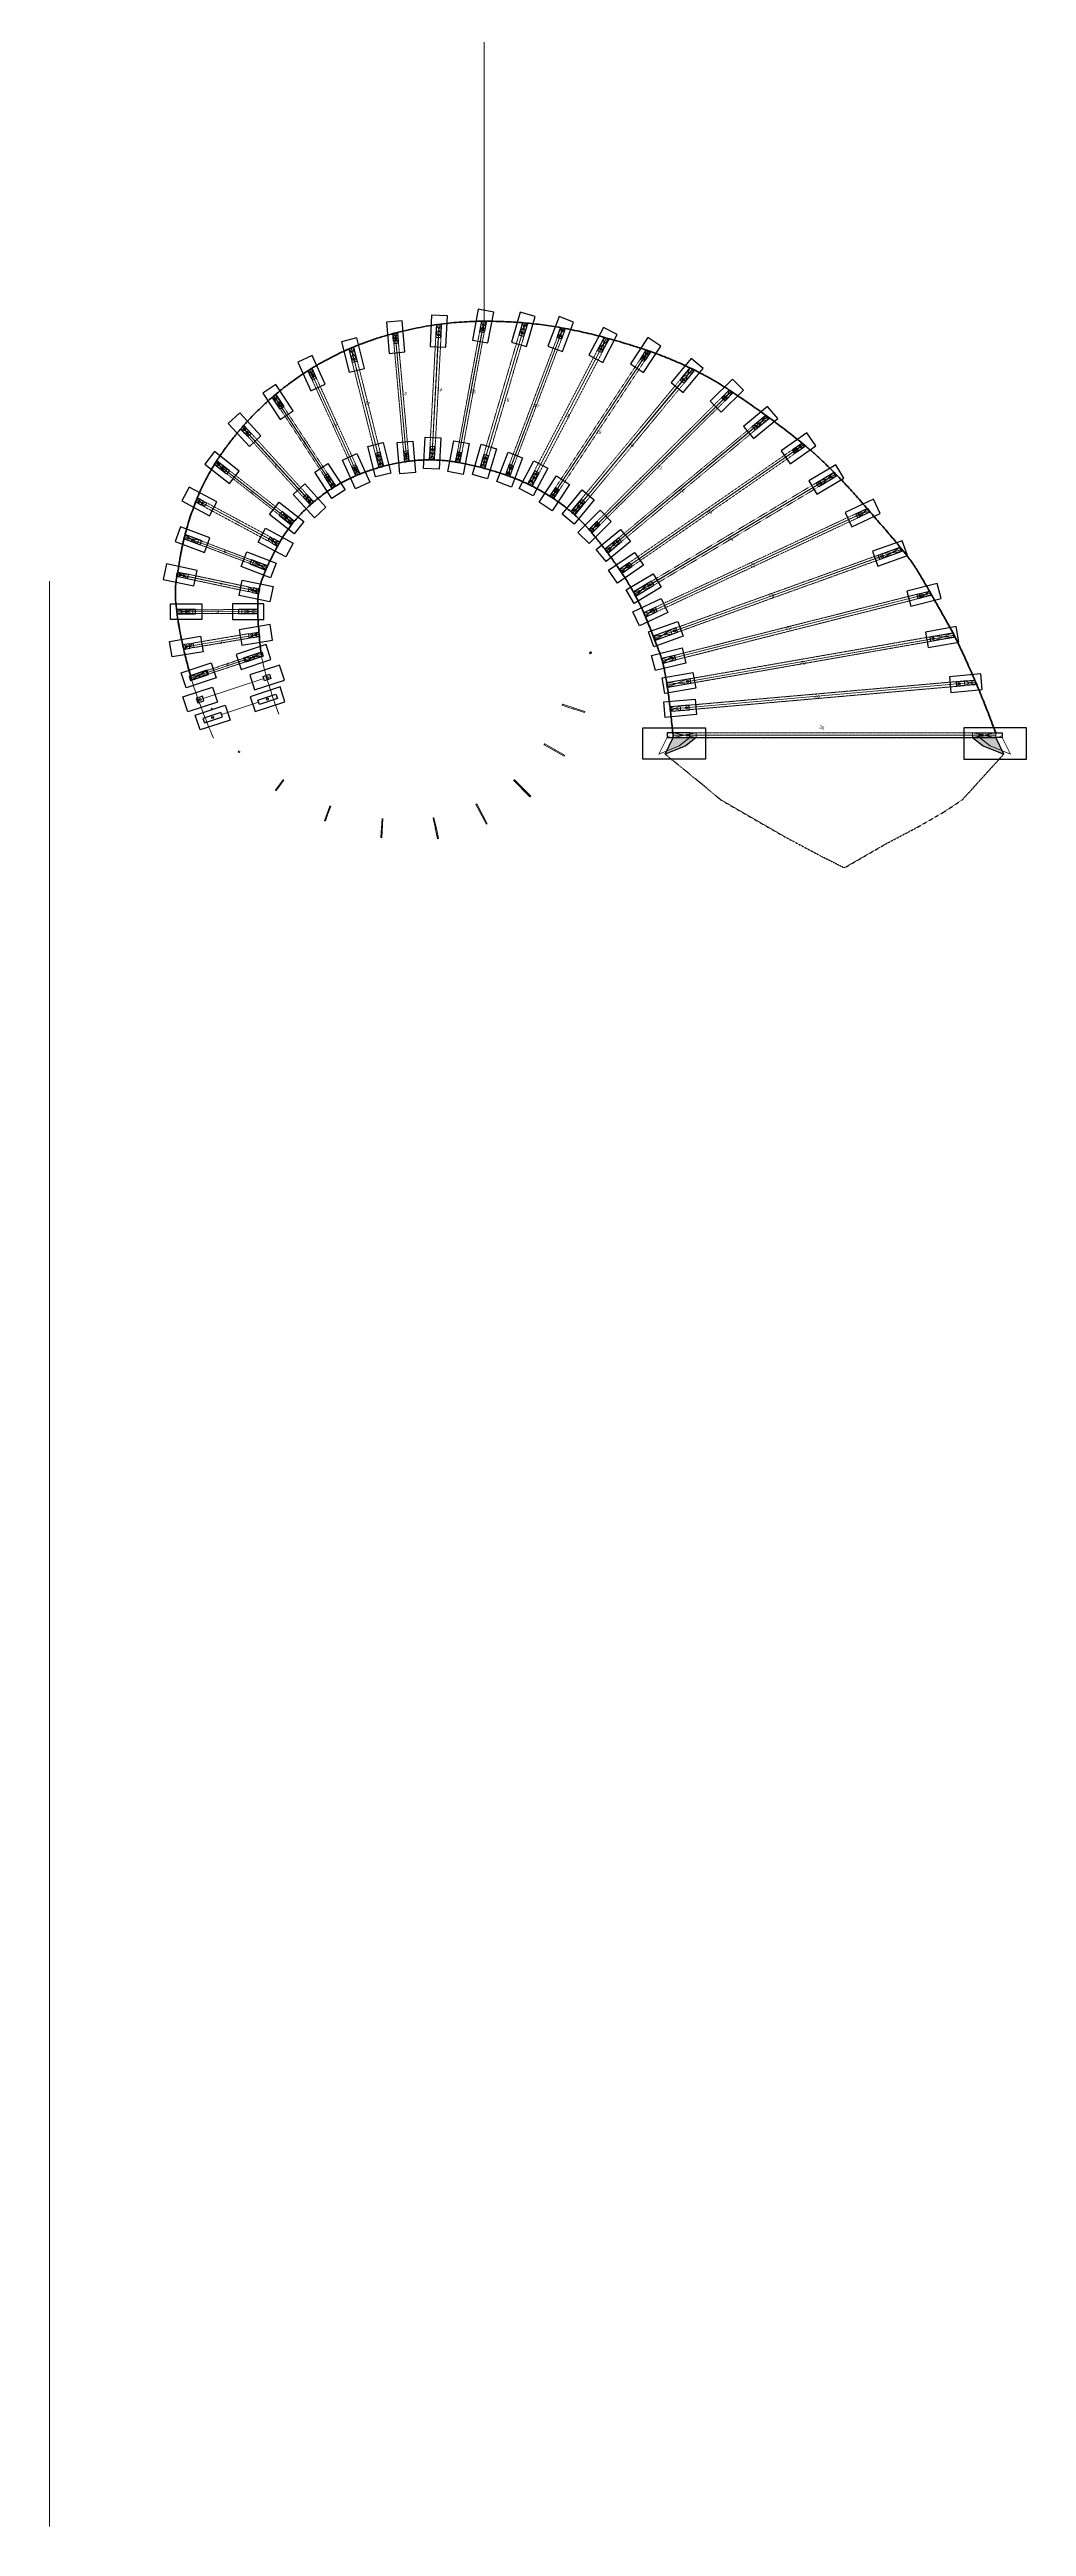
# Model space of a CAD drawing. Header units: inches. Extents: x -4278 to 3677, y -8403 to -795.
# Drawn here: x -1403 to 91, y -8403 to -4615 of the extents above; entities that cross this region are included whole.
import ezdxf

# ---------------------------------------------------------------- set-up
doc = ezdxf.new("R2010")
doc.units = ezdxf.units.IN
doc.header["$LTSCALE"] = 0.2
doc.header["$MEASUREMENT"] = 0
doc.header["$PDMODE"] = 1
doc.header["$PDSIZE"] = -2
doc.linetypes.add('STYLE_01', pattern=[0.41664, 0.20828, -0.20836])
doc.linetypes.add('STYLE_02', pattern=[0.694425, 0.48607, -0.208355])
doc.layers.add('Anchoring', color=1, linetype='Continuous')
for name, color, linetype, lineweight in [('Annotation', 7, 'Continuous', 9), ('Center Lines', 2, 'Continuous', 5), ('Electrical', 3, 'Continuous', 5), ('None', 7, 'Continuous', 5), ('Whippit', 1, 'Continuous', 5)]:
    doc.layers.add(name, color=color, linetype=linetype, lineweight=lineweight)
doc.styles.add('Tw Cen MT', font='')
doc.styles.get('Tw Cen MT').set_extended_font_data('Tw Cen MT')

# ---------------------------------------------------------------- blocks, each defined once
blk = doc.blocks.new('Group')
at = {"layer": 'None', "color": 7, "linetype": 'Continuous', "lineweight": 18}
for p, q in [((-510.8, 345.6), (-513.1, 344)), ((-510.8, 345.6), (-513.1, 344.4)), ((-512.8, 345.7), (-511.1, 346.9)), ((-510, 345.4), (-512.2, 344)), ((-512, 344.1), (-510, 345.4)), ((-511.1, 346.9), (-510.2, 346.8)), ((-510.8, 345.6), (-511.1, 346.9)), ((-510.8, 345.6), (-510.2, 346.8)), ((-510, 345.4), (-510.8, 345.6)), ((-510.2, 346.8), (-510, 345.4)), ((-554.6, 265.3), (-555.1, 265.5)), ((-554.6, 267), (-554.1, 266.9)), ((-554.6, 265.3), (-554.1, 266.9)), ((-537.3, 259.5), (-554.6, 265.3)), ((-554.1, 266.9), (-536.7, 261.1)), ((-1091.6, 260.4), (-1090.7, 260.9)), ((-1090.8, 259), (-1091.6, 260.4)), ((-1089.9, 259.4), (-1090.8, 259)), ((-1090.5, 259.1), (-1090.8, 259)), ((-1090.4, 261), (-1090.7, 260.9)), ((-1089.9, 259.4), (-1090.7, 260.9)), ((-1089.9, 259.4), (-1089.9, 260.1)), ((-1089.6, 259.6), (-1089.9, 259.4)), ((-520.6, 254), (-538.2, 259.8)), ((-537.3, 259.5), (-536.7, 261.1)), ((-536.7, 261.1), (-520.1, 255.5)), ((-520.1, 255.5), (-520.6, 254)), ((-1049.5, 194.9), (-1050.1, 194.2)), ((-1049.4, 194.9), (-1050.1, 194.2)), ((-1048.9, 192.9), (-1050.1, 194.2)), ((-1048.7, 195.6), (-1049.4, 194.9)), ((-1048.2, 193.5), (-1049.4, 194.9)), ((-1048.2, 193.5), (-1048.9, 192.9)), ((-1047.5, 194.2), (-1048.2, 193.5)), ((-582.2, 204.9), (-582.6, 205.2)), ((-581.4, 206.3), (-582.2, 204.9)), ((-551.8, 187.4), (-582.2, 204.9)), ((-581.8, 206.5), (-581.4, 206.3)), ((-551, 188.8), (-581.4, 206.3)), ((-566.7, 196), (-567.6, 196.5)), ((-565.9, 197.3), (-566.7, 196)), ((-981.4, 151.6), (-981.6, 151.2)), ((-627.9, 151.7), (-627.6, 151.3)), ((-551, 188.8), (-551.8, 187.4)), ((-981.6, 151.2), (-993.4, 135.3)), ((-992.5, 134.6), (-993.4, 135.3)), ((-980.4, 150.9), (-992.5, 134.6)), ((-986.2, 143.1), (-992.5, 134.6)), ((-991.8, 135.5), (-992.5, 134.6)), ((-986.7, 142.4), (-987.7, 143.1)), ((-980.7, 150.5), (-986.7, 142.4)), ((-980.7, 150.5), (-981.6, 151.2)), ((-686.7, 113.5), (-686.8, 113.8)), ((-685.3, 114.3), (-686.7, 113.5)), ((-685.4, 114.5), (-685.3, 114.3)), ((-669.3, 84.2), (-685.3, 114.3)), ((-628.7, 150.2), (-629.1, 150.6)), ((-627.6, 151.3), (-628.7, 150.2)), ((-616.1, 137.4), (-628.7, 150.2)), ((-627.6, 151.3), (-615, 138.6)), ((-604, 125.2), (-616.9, 138.2)), ((-615, 138.6), (-616.1, 137.4)), ((-615, 138.6), (-602.9, 126.3)), ((-602.9, 126.3), (-604, 125.2)), ((-918.1, 88.8), (-910.1, 111.2)), ((-916.9, 88.3), (-918.1, 88.8)), ((-916.9, 88.3), (-908.9, 110.8)), ((-913, 99.3), (-914.2, 99.8)), ((-913, 99.3), (-908.8, 111.2)), ((-910, 111.7), (-910.1, 111.2)), ((-908.9, 110.8), (-910.1, 111.2)), ((-832.1, 62.9), (-831.1, 78)), ((-831.1, 76.9), (-830.1, 92.1)), ((-829.8, 76.8), (-831.1, 76.9)), ((-830.7, 62.7), (-828.8, 91.9)), ((-828.8, 91.4), (-830.2, 91.6)), ((-752.2, 92.7), (-752.3, 93.2)), ((-750.8, 93), (-752.2, 92.7)), ((-748.6, 76.6), (-752.2, 92.7)), ((-750.9, 93.5), (-750.8, 93)), ((-750.8, 93), (-747.2, 76.9)), ((-745.2, 61.1), (-748.9, 77.6)), ((-747.2, 76.9), (-748.6, 76.6)), ((-747.2, 76.9), (-743.7, 61.4)), ((-670.6, 83.5), (-686.7, 113.5)), ((-678.8, 98.7), (-678.5, 98.2)), ((-677.1, 98.9), (-678.5, 98.2)), ((-669.3, 84.2), (-670.6, 83.5)), ((-830.7, 62.7), (-832.1, 62.9)), ((-743.7, 61.4), (-745.2, 61.1))]:
    blk.add_line(p, q, dxfattribs=at)
blk = doc.blocks.new('Group-1')
at = {"layer": 'None', "color": 7, "linetype": 'Continuous', "lineweight": 18}
for points in [[(-1039.8, 337.9), (-1015.9, 345.9), (-1014, 340.2), (-1037.9, 332.2)], [(-1123.5, 309.9), (-1099.5, 317.9), (-1097.6, 312.2), (-1121.6, 304.2)]]:
    blk.add_lwpolyline(points, close=True, dxfattribs=at)
at = {"layer": 'None', "color": 7, "linetype": 'STYLE_01', "lineweight": 18}
blk.add_lwpolyline([(-1099.5, 317.9), (-1039.8, 337.9), (-1037.9, 332.2), (-1097.6, 312.2)], close=True, dxfattribs=at)
blk = doc.blocks.new('Group-2')
at = {"layer": 'None', "color": 7, "linetype": 'Continuous', "lineweight": 18}
for points in [[(-1143.9, 411.4), (-1119.6, 411.4), (-1119.6, 405.4), (-1143.9, 405.4)], [(-1044.7, 411.5), (-1020.4, 411.6), (-1020.4, 405.6), (-1044.7, 405.5)]]:
    blk.add_lwpolyline(points, close=True, dxfattribs=at)
at = {"layer": 'None', "color": 7, "linetype": 'STYLE_01', "lineweight": 18}
blk.add_lwpolyline([(-1119.6, 411.4), (-1044.7, 411.5), (-1044.7, 405.5), (-1119.6, 405.4)], close=True, dxfattribs=at)
blk = doc.blocks.new('Group-3')
at = {"layer": 'None', "color": 7, "linetype": 'Continuous', "lineweight": 18}
for points in [[(-1131.2, 525.9), (-1110.6, 518.1), (-1112.8, 512.4), (-1133.3, 520.2)], [(-1026.1, 486), (-1005.5, 478.2), (-1007.6, 472.6), (-1028.2, 480.4)]]:
    blk.add_lwpolyline(points, close=True, dxfattribs=at)
at = {"layer": 'None', "color": 7, "linetype": 'STYLE_01', "lineweight": 18}
blk.add_lwpolyline([(-1110.6, 518.1), (-1026.1, 486), (-1028.2, 480.4), (-1112.8, 512.4)], close=True, dxfattribs=at)
blk = doc.blocks.new('Group-4')
at = {"layer": 'None', "color": 7, "linetype": 'Continuous', "lineweight": 18}
for points in [[(-1082.7, 638.6), (-1067.3, 626.5), (-1071, 621.8), (-1086.4, 633.9)], [(-980.3, 558.4), (-964.8, 546.3), (-968.5, 541.5), (-984, 553.6)]]:
    blk.add_lwpolyline(points, close=True, dxfattribs=at)
at = {"layer": 'None', "color": 7, "linetype": 'STYLE_01', "lineweight": 18}
blk.add_lwpolyline([(-1067, 626.8), (-980, 558.7), (-984, 553.6), (-1071, 621.8)], close=True, dxfattribs=at)
blk = doc.blocks.new('Group-5')
at = {"layer": 'None', "color": 7, "linetype": 'Continuous', "lineweight": 18}
for points in [[(-992.8, 739.9), (-982.9, 724.8), (-987.9, 721.5), (-997.8, 736.6)], [(-911.1, 615.5), (-901.3, 600.5), (-906.3, 597.2), (-916.2, 612.2)]]:
    blk.add_lwpolyline(points, close=True, dxfattribs=at)
at = {"layer": 'None', "color": 7, "linetype": 'STYLE_01', "lineweight": 18}
blk.add_lwpolyline([(-982.9, 724.8), (-911.1, 615.5), (-916.2, 612.2), (-987.9, 721.5)], close=True, dxfattribs=at)
blk = doc.blocks.new('Group-6')
at = {"layer": 'None', "color": 7, "linetype": 'Continuous', "lineweight": 18}
for points in [[(-873.3, 812), (-869.4, 796.6), (-877.1, 794.6), (-881, 810)], [(-831.5, 646.2), (-827.6, 630.8), (-835.4, 628.8), (-839.3, 644.2)]]:
    blk.add_lwpolyline(points, close=True, dxfattribs=at)
at = {"layer": 'None', "color": 7, "linetype": 'STYLE_01', "lineweight": 18}
blk.add_lwpolyline([(-869.4, 796.6), (-831.5, 646.2), (-839.3, 644.2), (-877.1, 794.6)], close=True, dxfattribs=at)
blk = doc.blocks.new('Group-7')
at = {"layer": 'None', "color": 7, "linetype": 'Continuous', "lineweight": 18}
for points in [[(-739.1, 846.8), (-739.9, 832.2), (-747.9, 832.7), (-747.1, 847.3)], [(-749.3, 654.9), (-750, 640.3), (-758, 640.7), (-757.2, 655.3)]]:
    blk.add_lwpolyline(points, close=True, dxfattribs=at)
at = {"layer": 'None', "color": 7, "linetype": 'STYLE_01', "lineweight": 18}
blk.add_lwpolyline([(-739.9, 832.2), (-749.3, 654.9), (-757.2, 655.3), (-747.9, 832.7)], close=True, dxfattribs=at)
blk = doc.blocks.new('Group-8')
at = {"layer": 'None', "color": 7, "linetype": 'STYLE_01', "lineweight": 18}
blk.add_lwpolyline([(-611.6, 835.1), (-668.8, 640.6), (-676.4, 642.8), (-619.3, 837.3)], close=True, dxfattribs=at)
at = {"layer": 'None', "color": 7, "linetype": 'Continuous', "lineweight": 18}
for points in [[(-607.6, 848.8), (-611.6, 835.3), (-619.2, 837.6), (-615.3, 851)], [(-668.8, 640.6), (-672.7, 627.1), (-680.4, 629.4), (-676.4, 642.8)]]:
    blk.add_lwpolyline(points, close=True, dxfattribs=at)
blk = doc.blocks.new('Group-9')
at = {"layer": 'None', "color": 7, "linetype": 'STYLE_01', "lineweight": 18}
blk.add_lwpolyline([(-492.4, 807.3), (-591.7, 616.9), (-598.8, 620.6), (-499.5, 811)], close=True, dxfattribs=at)
at = {"layer": 'None', "color": 7, "linetype": 'Continuous', "lineweight": 18}
for points in [[(-483.6, 824.2), (-492.4, 807.3), (-499.5, 811), (-490.7, 827.9)], [(-591.7, 616.9), (-600.5, 600), (-607.6, 603.7), (-598.8, 620.6)]]:
    blk.add_lwpolyline(points, close=True, dxfattribs=at)
blk = doc.blocks.new('Group-10')
at = {"layer": 'None', "color": 7, "linetype": 'STYLE_01', "lineweight": 18}
blk.add_lwpolyline([(-365.9, 760.7), (-522.6, 571.7), (-528.7, 576.8), (-372.1, 765.8)], close=True, dxfattribs=at)
at = {"layer": 'None', "color": 7, "linetype": 'Continuous', "lineweight": 18}
for points in [[(-353.2, 776.1), (-365.9, 760.7), (-372.1, 765.8), (-359.3, 781.2)], [(-522.6, 571.7), (-535.3, 556.2), (-541.5, 561.4), (-528.7, 576.8)]]:
    blk.add_lwpolyline(points, close=True, dxfattribs=at)
blk = doc.blocks.new('Group-11')
at = {"layer": 'None', "color": 7, "linetype": 'Continuous', "lineweight": 18}
for p, q in [((-260.4, 694.6), (-239.4, 703)), ((-243.8, 708.5), (-255.9, 689.2)), ((-468.5, 511.9), (-489.5, 503.5)), ((-473, 517.3), (-485, 498.1))]:
    blk.add_line(p, q, dxfattribs=at)
at = {"layer": 'None', "color": 7, "linetype": 'STYLE_01', "lineweight": 18}
blk.add_lwpolyline([(-473, 517.3), (-260.4, 694.6), (-255.9, 689.2), (-468.5, 511.9)], close=True, dxfattribs=at)
at = {"layer": 'None', "color": 7, "linetype": 'Continuous', "lineweight": 18}
for points in [[(-260.4, 694.6), (-243.8, 708.5), (-239.4, 703), (-255.9, 689.2)], [(-489.5, 503.5), (-473, 517.3), (-468.5, 511.9), (-485, 498.1)]]:
    blk.add_lwpolyline(points, close=True, dxfattribs=at)
blk = doc.blocks.new('Group-12')
at = {"layer": 'None', "color": 7, "linetype": 'STYLE_01', "lineweight": 18}
blk.add_lwpolyline([(-424.7, 451), (-160.6, 608.7), (-157, 602.7), (-421.3, 444.9)], close=True, dxfattribs=at)
at = {"layer": 'None', "color": 7, "linetype": 'Continuous', "lineweight": 18}
for points in [[(-160.6, 608.7), (-139.6, 621.2), (-136, 615.2), (-157, 602.7)], [(-445.9, 438.3), (-424.9, 450.8), (-421.3, 444.9), (-442.3, 432.3)]]:
    blk.add_lwpolyline(points, close=True, dxfattribs=at)
blk = doc.blocks.new('Group-13')
at = {"layer": 'None', "color": 7, "linetype": 'STYLE_01', "lineweight": 18}
blk.add_lwpolyline([(-389.1, 380.6), (-65, 497.1), (-62.6, 490.5), (-386.8, 374)], close=True, dxfattribs=at)
at = {"layer": 'None', "color": 7, "linetype": 'Continuous', "lineweight": 18}
for points in [[(-65, 497.1), (-38.6, 506.6), (-36.3, 500), (-62.6, 490.5)], [(-415.5, 371), (-389.1, 380.6), (-386.8, 374), (-413.3, 364.4)]]:
    blk.add_lwpolyline(points, close=True, dxfattribs=at)
blk = doc.blocks.new('Group-14')
at = {"layer": 'None', "color": 7, "linetype": 'STYLE_01', "lineweight": 18}
blk.add_lwpolyline([(-364.4, 304.9), (12.4, 370.7), (13.6, 363.8), (-363.2, 298)], close=True, dxfattribs=at)
at = {"layer": 'None', "color": 7, "linetype": 'Continuous', "lineweight": 18}
for points in [[(12.4, 370.7), (42.9, 376), (44.1, 369.1), (13.6, 363.8)], [(-395, 299.6), (-364.4, 304.9), (-363.2, 298), (-393.8, 292.7)]]:
    blk.add_lwpolyline(points, close=True, dxfattribs=at)
blk = doc.blocks.new('Group-15')
at = {"layer": 'None', "color": 7, "linetype": 'Continuous', "lineweight": 18}
for points in [[(-384.9, 223), (-349.6, 223), (-349.6, 216), (-384.9, 216)], [(73, 223), (108.3, 223), (108.3, 216), (73, 216)]]:
    blk.add_lwpolyline(points, close=True, dxfattribs=at)
at = {"layer": 'None', "color": 7, "linetype": 'STYLE_01', "lineweight": 18}
blk.add_lwpolyline([(-349.6, 223), (73, 223), (73, 216), (-349.6, 216)], close=True, dxfattribs=at)
blk = doc.blocks.new('Group-16')
at = {"layer": 'None', "linetype": 'Continuous', "lineweight": 0}
for points in [[(-397.1, 190.4), (-384.9, 216), (-349.6, 216), (-365.8, 203.3)], [(120.5, 190.4), (108.3, 216), (73, 216), (89.1, 203.3)]]:
    blk.add_hatch(color=8, dxfattribs=at).paths.add_polyline_path(points)
at = {"layer": 'None', "color": 7, "linetype": 'Continuous', "lineweight": 18}
for p, q in [((-813.5, 834.2), (-805.1, 818.9)), ((-812.1, 818.3), (-806.5, 834.8)), ((-739.1, 846.8), (-747.9, 831.6)), ((-747.1, 847.3), (-739.9, 832.2)), ((-681, 836.7), (-670.7, 850.8)), ((-677.5, 852.3), (-674.1, 835.2)), ((-607.6, 848.8), (-618.9, 837.5)), ((-615.3, 851), (-611.6, 835.1)), ((-562.2, 828.2), (-550.1, 840.8)), ((-556.6, 843.2), (-555.6, 825.8)), ((-881, 810), (-869.4, 796.6)), ((-873.3, 812), (-877.1, 794.6)), ((-483.6, 824.2), (-499.5, 811)), ((-490.7, 827.9), (-492.4, 807.3)), ((-435.3, 794.6), (-420.6, 804.1)), ((-426.5, 808), (-429.4, 790.8)), ((-943.6, 777.1), (-930.6, 765.4)), ((-937, 762.5), (-937.2, 780)), ((-353.2, 776.1), (-372.1, 765.8)), ((-359.3, 781.2), (-365.9, 760.7)), ((-982.9, 724.8), (-997.8, 736.6)), ((-992.8, 739.9), (-987.9, 721.5)), ((-310.1, 736.5), (-293.8, 742.8)), ((-298.7, 747.8), (-305.2, 731.5)), ((-1046.4, 687.9), (-1030.3, 681.1)), ((-1035.4, 676.3), (-1041.3, 692.7)), ((-839.3, 644.2), (-827.6, 630.8)), ((-831.5, 646.2), (-835.4, 628.8)), ((-797.3, 653.6), (-788.9, 638.3)), ((-795.9, 637.7), (-790.3, 654.3)), ((-749.6, 654.9), (-757.8, 640.7)), ((-757.2, 655.3), (-750, 640.3)), ((-718.4, 637.4), (-708.1, 651.5)), ((-714.9, 653), (-711.5, 635.9)), ((-201.3, 656.9), (-184.2, 660.3)), ((-188.2, 666.1), (-197.4, 651.2)), ((-1067.3, 626.5), (-1086.4, 633.9)), ((-1082.7, 638.6), (-1071, 621.8)), ((-916.2, 612.2), (-901.3, 600.5)), ((-911.1, 615.5), (-906.3, 597.2)), ((-876.9, 630.6), (-863.9, 619)), ((-870.2, 616.1), (-870.5, 633.5)), ((-668.8, 640.6), (-680, 629.3)), ((-676.4, 642.8), (-672.7, 627.1)), ((-641.5, 617.6), (-629.4, 630.2)), ((-636, 632.6), (-634.9, 615.2)), ((-591.7, 616.9), (-607.6, 603.7)), ((-598.8, 620.6), (-600.5, 600)), ((-160.6, 608.7), (-136, 615.2)), ((-139.6, 621.2), (-157, 602.7)), ((-1115.7, 576.2), (-1098.3, 574.8)), ((-1101.6, 568.6), (-1112.4, 582.4)), ((-950.8, 583.3), (-934.7, 576.5)), ((-939.8, 571.7), (-945.7, 588.1)), ((-573.8, 585), (-559.1, 594.5)), ((-564.9, 598.4), (-567.9, 581.2)), ((-522.6, 571.7), (-541.2, 560.9)), ((-528.7, 576.8), (-535.3, 556.2)), ((-964.8, 546.3), (-984, 553.6)), ((-980.3, 558.4), (-968.5, 541.5)), ((-514.1, 534), (-497.8, 540.3)), ((-502.7, 545.3), (-509.1, 529)), ((-103, 559.4), (-85.5, 560)), ((-88.5, 566.3), (-100, 553.1)), ((-1110.6, 518.1), (-1133.3, 520.2)), ((-1131.2, 525.9), (-1112.8, 512.4)), ((-1004.9, 516.7), (-987.5, 515.3)), ((-990.8, 509.1), (-1001.5, 522.9)), ((-65, 497.1), (-36.3, 500)), ((-38.6, 506.6), (-62.6, 490.5)), ((-1143.6, 462), (-1126.5, 465.6)), ((-1127.9, 458.8), (-1142.2, 468.9)), ((-1005.5, 478.2), (-1028.2, 480.4)), ((-1026.1, 486), (-1007.6, 472.6)), ((-467.2, 472.9), (-450.1, 476.3)), ((-454.1, 482), (-463.2, 467.2)), ((-1035.1, 439.1), (-1018.1, 442.7)), ((-1019.5, 435.9), (-1033.7, 446)), ((-445.8, 438.4), (-421.3, 444.9)), ((-424.9, 450.8), (-442.3, 432.3)), ((-8.6, 435.9), (8.6, 433)), ((6.9, 439.8), (-6.9, 429.1)), ((-1143.9, 411.4), (-1119.6, 405.4)), ((-1119.6, 411.4), (-1143.9, 405.4)), ((-1020.4, 411.6), (-1044.7, 405.6)), ((-1044.7, 411.5), (-1020.4, 405.6)), ((-430.5, 406.4), (-413.1, 406.9)), ((-416.1, 413.3), (-427.5, 400.1)), ((-389.1, 380.6), (-413.3, 364.4)), ((-1118, 353.5), (-1135, 357.6)), ((-1133.7, 350.7), (-1119.2, 360.4)), ((-1015.9, 345.9), (-1037.9, 332.2)), ((-1017.8, 370), (-1034.6, 374.7)), ((-1033.6, 367.8), (-1018.8, 376.9)), ((-415.5, 371), (-386.8, 374)), ((12.4, 370.7), (44.1, 369.1)), ((42.9, 376), (13.6, 363.8)), ((-1123.2, 310), (-1097.6, 312.2)), ((-1099.5, 317.9), (-1121.6, 304.2)), ((-1039.8, 337.9), (-1014, 340.2)), ((-402.6, 336.6), (-385.4, 333.7)), ((-387.1, 340.5), (-400.9, 329.8)), ((-363.8, 305), (-393.8, 292.7)), ((76.3, 303.7), (60.9, 295.5)), ((-395, 299.6), (-363.2, 298)), ((60.4, 302.5), (76.8, 296.7)), ((-390.1, 263), (-373.7, 257.3)), ((-374.2, 264.2), (-389.6, 256.1)), ((-384.9, 223), (-349.6, 216)), ((-349.6, 223), (-384.9, 216)), ((-384.9, 216), (108.3, 216)), ((-384.9, 216), (81.5, 216)), ((73, 223), (107.7, 216)), ((107.7, 223), (73, 216))]:
    blk.add_line(p, q, dxfattribs=at)
at = {"layer": 'None', "color": 7, "linetype": 'STYLE_02', "lineweight": 25}
blk.add_line((-352.7, 216), (107.7, 216), dxfattribs=at)
at = {"layer": 'None', "color": 7, "linetype": 'Continuous', "lineweight": 18}
for points in [[(-812.1, 818.3), (-813.5, 834.2), (-806.5, 834.8), (-805.1, 818.9)], [(-681, 836.7), (-677.5, 852.3), (-670.7, 850.8), (-674.1, 835.2)], [(-562.2, 828.2), (-556.6, 843.2), (-550.1, 840.8), (-555.6, 825.8)], [(-435.3, 794.6), (-426.5, 808), (-420.6, 804.1), (-429.4, 790.8)], [(-937, 762.5), (-943.6, 777.1), (-937.2, 780), (-930.6, 765.4)], [(-310.1, 736.5), (-298.7, 747.8), (-293.8, 742.8), (-305.2, 731.5)], [(-1035.4, 676.3), (-1046.4, 687.9), (-1041.3, 692.7), (-1030.3, 681.1)], [(-795.9, 637.7), (-797.3, 653.6), (-790.3, 654.3), (-788.9, 638.3)], [(-718.4, 637.4), (-714.9, 653), (-708.1, 651.5), (-711.5, 635.9)], [(-188.2, 666.1), (-201.3, 656.9), (-197.4, 651.2), (-184.2, 660.3)], [(-870.2, 616.1), (-876.9, 630.6), (-870.5, 633.5), (-863.9, 619)], [(-641.5, 617.6), (-636, 632.6), (-629.4, 630.2), (-634.9, 615.2)], [(-1101.6, 568.6), (-1115.7, 576.2), (-1112.4, 582.4), (-1098.3, 574.8)], [(-939.8, 571.7), (-950.8, 583.3), (-945.7, 588.1), (-934.7, 576.5)], [(-573.8, 585), (-564.9, 598.4), (-559.1, 594.5), (-567.9, 581.2)], [(-514.1, 534), (-502.7, 545.3), (-497.8, 540.3), (-509.1, 529)], [(-103, 559.4), (-88.5, 566.3), (-85.5, 560), (-100, 553.1)], [(-990.8, 509.1), (-1004.9, 516.7), (-1001.5, 522.9), (-987.5, 515.3)], [(-1127.9, 458.8), (-1143.6, 462), (-1142.2, 468.9), (-1126.5, 465.6)], [(-467.2, 472.9), (-454.1, 482), (-450.1, 476.3), (-463.2, 467.2)], [(-1019.5, 435.9), (-1035.1, 439.1), (-1033.7, 446), (-1018.1, 442.7)], [(-8.6, 435.9), (6.9, 439.8), (8.6, 433), (-6.9, 429.1)], [(-430.5, 406.4), (-416.1, 413.3), (-413.1, 406.9), (-427.5, 400.1)], [(-1118, 353.5), (-1133.7, 350.7), (-1135, 357.6), (-1119.2, 360.4)], [(-1017.8, 370), (-1033.6, 367.8), (-1034.6, 374.7), (-1018.8, 376.9)], [(-402.6, 336.6), (-387.1, 340.5), (-385.4, 333.7), (-400.9, 329.8)], [(60.4, 302.5), (76.3, 303.7), (76.8, 296.7), (60.9, 295.5)], [(-390.1, 263), (-374.2, 264.2), (-373.7, 257.3), (-389.6, 256.1)]]:
    blk.add_lwpolyline(points, close=True, dxfattribs=at)
at = {"layer": 'None', "color": 7, "linetype": 'STYLE_02', "lineweight": 18}
for points in [[(-681, 836.7), (-714.9, 653), (-708.1, 651.5), (-674.1, 835.2), (-681, 836.4)], [(-1098.3, 574.8), (-1001.5, 522.9), (-1004.9, 516.7), (-1101.6, 568.6), (-1098.2, 574.6)], [(-1126.5, 465.6), (-1033.7, 446), (-1035.1, 439.1), (-1127.9, 458.8), (-1126.6, 465.4)]]:
    blk.add_lwpolyline(points, dxfattribs=at)
for points in [[(-805.1, 818.9), (-790.3, 654.3), (-797.3, 653.6), (-812.1, 818.3)], [(-562.2, 828.2), (-636, 632.6), (-629.4, 630.2), (-555.6, 825.8)], [(-930.6, 765.4), (-870.5, 633.5), (-876.9, 630.6), (-937, 762.5)], [(-435.3, 794.6), (-564.9, 598.4), (-559.1, 594.5), (-429.4, 790.8)], [(-305.2, 731.5), (-310.1, 736.5), (-502.7, 545.3), (-497.8, 540.3)], [(-1030.4, 681.2), (-945.7, 588.1), (-950.6, 583.2), (-1035.4, 676.3), (-1030.1, 681.4)], [(-197.4, 651.2), (-450.1, 476.3), (-454.1, 482), (-201.3, 656.9)], [(-1119.1, 360.4), (-1034.6, 374.7), (-1033.6, 367.8), (-1118.1, 353.5)]]:
    blk.add_lwpolyline(points, close=True, dxfattribs=at)
at = {"layer": 'None', "color": 7, "linetype": 'STYLE_01', "lineweight": 18}
for points in [[(-416.1, 413.3), (-103, 559.4), (-100, 553.1), (-413.1, 406.9)], [(-387.1, 340.5), (-8.6, 435.9), (-6.9, 429.1), (-385.4, 333.7)], [(-374.2, 264.2), (60.4, 302.5), (61, 295.3), (-373.7, 257.3)]]:
    blk.add_lwpolyline(points, close=True, dxfattribs=at)
at = {"layer": 'None', "color": 7, "linetype": 'Continuous', "lineweight": 25}
for points in [[(-397.1, 190.4), (-384.9, 216), (-349.6, 216), (-365.8, 203.3)], [(120.5, 190.4), (108.3, 216), (73, 216), (89.1, 203.3)]]:
    blk.add_lwpolyline(points, close=True, dxfattribs=at)
at = {"layer": 'None', "color": 7, "linetype": 'STYLE_02', "lineweight": 25}
blk.add_lwpolyline([(-397.1, 190.4), (-344.5, 147.6), (-312.4, 120.8), (-215.4, 64.8), (-159.6, 35), (-123.2, 16.7), (-60.1, 53.1), (-9.6, 79.8), (29, 102.1), (57.4, 120.8), (120.5, 190.4)], dxfattribs=at)
at = {"layer": 'None', "color": 7, "linetype": 'Continuous', "lineweight": 35}
blk.add_open_spline([(-1121.6, 304.2), (-1155.5, 425.9), (-1142.9, 465.5), (-1136, 523.8), (-1092.3, 634.4), (-1001.1, 740.6), (-883.4, 814.7), (-746.5, 851.7), (-614.2, 853.2), (-492.5, 830.9), (-356.3, 784.6), (-244.3, 711.3), (-142, 629.7), (-86.2, 563.5), (-28.6, 498.2), (-0.4, 453.7), (42.9, 376), (77, 307.9), (108.3, 223)], degree=2, knots=[0, 0, 0, 1, 1, 2, 3, 4, 5, 6, 7, 8, 9, 10, 11, 11, 12, 13, 13, 14, 14, 14], dxfattribs=at)
blk.add_open_spline([(-384.9, 216), (-394.2, 313.7), (-414.2, 369), (-442, 435.3), (-486.6, 501.8), (-536.2, 560.8), (-603.3, 604.1), (-675.8, 629.7), (-754, 643.7), (-832.2, 632.1), (-904.7, 602.1), (-969.8, 546.1), (-1009.7, 472.5), (-1024.7, 422), (-1014.9, 343)], degree=2, dxfattribs=at)
at = {"layer": 'None', "color": 7}
for name in ['Group-7', 'Group-8', 'Group-6', 'Group-9', 'Group-10', 'Group-5', 'Group-11', 'Group-4', 'Group-12', 'Group-3', 'Group-13', 'Group-2', 'Group-1', 'Group', 'Group-14', 'Group-15']:
    blk.add_blockref(name, (0, 0), dxfattribs=at)
at = {"layer": 'None', "color": 7, "char_height": 5.06, "attachment_point": 1, "rotation": 340.9958, "line_spacing_factor": 1.094749, "style": 'Tw Cen MT'}
for s, insert in [('12', (-855.5, 730.6)), ('13', (-799.1, 746.1)), ('14', (-745.1, 751.9)), ('15', (-693.7, 749)), ('16', (-642.3, 736.5)), ('17', (-596.6, 726.7)), ('11', (-904.9, 696.7)), ('18', (-549.4, 712.4)), ('19', (-501.5, 687)), ('10', (-950, 670.7)), ('20', (-451.8, 667)), ('9', (-993, 634.7)), ('21', (-408.3, 632.7)), ('8', (-1029.7, 594)), ('22', (-374.1, 597.6)), ('7', (-1053, 548)), ('23', (-331.6, 565)), ('6', (-1071.4, 503.6)), ('24', (-299.3, 523.2)), ('25', (-265.7, 483.1)), ('5', (-1077.8, 452.9)), ('26', (-237, 437.3)), ('4', (-1082.2, 411)), ('27', (-211, 387)), ('3', (-1077.6, 364.5)), ('2', (-1067.5, 330.9)), ('28', (-189.1, 333.7)), ('29', (-167.7, 282.3)), ('30', (-160.6, 234.9))]:
    blk.add_mtext(s, dxfattribs=dict(at, insert=insert))

msp = doc.modelspace()

# ---------------------------------------------------------------- linework, layer by layer
at = {"layer": 'Anchoring'}
for points in [[(-864.1, -5029.6), (-888, -5031.8), (-883.7, -5079.6), (-859.8, -5077.4)], [(-794.8, -5022.2), (-818.8, -5021), (-821.3, -5068.9), (-797.3, -5070.2)], [(-804, -5035.8), (-805.1, -5055.7), (-812.1, -5055.4), (-811, -5035.4)], [(-723.8, -5016.6), (-747.4, -5012.1), (-756.2, -5059.3), (-732.7, -5063.7)], [(-735.3, -5031.7), (-737.9, -5045.5), (-744.8, -5044.2), (-742.2, -5030.4)], [(-660.3, -5023.2), (-683.3, -5016.5), (-696.9, -5062.5), (-673.8, -5069.3)], [(-672.4, -5034.2), (-678.1, -5053.6), (-684.8, -5051.6), (-679.1, -5032.2)], [(-601.6, -5031.9), (-624, -5023.4), (-640.9, -5068.4), (-618.5, -5076.8)], [(-933.2, -5056.1), (-956.5, -5062), (-944.8, -5108.5), (-921.5, -5102.7)], [(-938.3, -5070.8), (-932.9, -5092.1), (-939.7, -5093.8), (-945.1, -5072.5)], [(-871, -5048.3), (-869.9, -5060.3), (-876.9, -5060.9), (-878, -5048.9)], [(-615.5, -5044.8), (-620.4, -5057.9), (-627, -5055.5), (-622, -5042.3)], [(-534.9, -5050.9), (-556.2, -5039.8), (-578.4, -5082.4), (-557.1, -5093.5)], [(-548.3, -5058.2), (-558.8, -5078.3), (-565, -5075.1), (-554.5, -5055)], [(-468.1, -5068.6), (-488.1, -5055.4), (-514.6, -5095.5), (-494.6, -5108.7)], [(-484.5, -5078.1), (-492.3, -5089.8), (-498.1, -5086), (-490.4, -5074.3)], [(-1001.4, -5083.1), (-1023.3, -5093.1), (-1003.4, -5136.8), (-981.5, -5126.8)], [(-1001.7, -5103), (-996.7, -5114), (-1003.1, -5116.9), (-1008.1, -5105.9)], [(-403.6, -5102.6), (-422.1, -5087.3), (-452.7, -5124.2), (-434.2, -5139.5)], [(-417.7, -5106.2), (-433.3, -5125), (-438.7, -5120.6), (-423.1, -5101.8)], [(-1057, -5127.2), (-1077, -5140.4), (-1050.7, -5180.5), (-1030.6, -5167.3)], [(-1057, -5142.7), (-1044.9, -5161.1), (-1050.7, -5165), (-1062.8, -5146.5)], [(-341.8, -5135.9), (-358.7, -5118.8), (-392.8, -5152.6), (-375.8, -5169.7)], [(-359.1, -5141.1), (-370.5, -5152.4), (-375.4, -5147.4), (-364, -5136.1)], [(-1112.1, -5170.5), (-1129.9, -5186.7), (-1097.5, -5222.1), (-1079.8, -5205.9)], [(-289.5, -5179.2), (-304.9, -5160.7), (-341.8, -5191.5), (-326.4, -5209.9)], [(-303.3, -5179.6), (-323.5, -5196.4), (-328, -5191.1), (-307.8, -5174.2)], [(-1105.6, -5190.3), (-1098.8, -5197.7), (-1104, -5202.4), (-1110.8, -5195)], [(-881.2, -5262.7), (-904.5, -5268.5), (-916.2, -5222), (-892.9, -5216.1)], [(-843.3, -5261.8), (-867.2, -5263.9), (-871.5, -5216.1), (-847.6, -5214)], [(-807.3, -5256.8), (-831.3, -5255.5), (-828.7, -5207.6), (-804.8, -5208.8)], [(-815.1, -5242.3), (-814, -5222.4), (-821, -5222), (-822, -5242)], [(-770.4, -5264.8), (-794, -5260.3), (-785.1, -5213.2), (-761.5, -5217.6)], [(-733.4, -5271.5), (-756.4, -5264.7), (-742.9, -5218.7), (-719.8, -5225.4)], [(-231.1, -5221), (-244.8, -5201.2), (-284.3, -5228.6), (-270.6, -5248.3)], [(-248.3, -5222.5), (-263.1, -5232.8), (-267.1, -5227), (-252.3, -5216.7)], [(-1151.1, -5229.9), (-1165.9, -5248.8), (-1128.1, -5278.4), (-1113.3, -5259.5)], [(-1146.8, -5244), (-1128.1, -5258.7), (-1132.4, -5264.2), (-1151.1, -5249.6)], [(-951.2, -5288.3), (-971.2, -5301.5), (-997.6, -5261.4), (-977.5, -5248.2)], [(-965.4, -5282.1), (-977.5, -5263.7), (-983.3, -5267.6), (-971.2, -5286)], [(-913.3, -5276.6), (-935.1, -5286.6), (-955, -5242.9), (-933.2, -5232.9)], [(-928.5, -5263.8), (-933.4, -5252.8), (-939.8, -5255.7), (-934.8, -5266.7)], [(-892.6, -5252.1), (-898, -5230.8), (-904.8, -5232.5), (-899.4, -5253.8)], [(-853.4, -5244.6), (-854.4, -5232.6), (-861.4, -5233.3), (-860.3, -5245.3)], [(-775.6, -5246.5), (-773, -5232.7), (-779.9, -5231.4), (-782.5, -5245.2)], [(-737.6, -5255.8), (-731.9, -5236.3), (-738.6, -5234.4), (-744.4, -5253.8)], [(-696.5, -5284.2), (-718.9, -5275.7), (-702, -5230.8), (-679.6, -5239.3)], [(-698.4, -5265.3), (-693.5, -5252.2), (-700, -5249.7), (-705, -5262.8)], [(-663.5, -5297.6), (-684.8, -5286.5), (-662.6, -5243.9), (-641.3, -5255)], [(-665.2, -5282.4), (-654.7, -5262.3), (-660.9, -5259.1), (-671.4, -5279.2)], [(-188.3, -5270.5), (-200.6, -5249.9), (-241.8, -5274.5), (-229.5, -5295.1)], [(-199.8, -5267.4), (-226.8, -5283.6), (-230.4, -5277.5), (-203.3, -5261.4)], [(-1189.6, -5284.1), (-1201, -5305.3), (-1158.7, -5328), (-1147.4, -5306.8)], [(-1176.9, -5300.6), (-1168.1, -5305.3), (-1171.4, -5311.5), (-1180.2, -5306.8)], [(-980.4, -5314.7), (-998.1, -5330.9), (-1030.5, -5295.4), (-1012.8, -5279.2)], [(-999.5, -5306.4), (-1006.2, -5299), (-1011.4, -5303.7), (-1004.6, -5311.1)], [(-634.4, -5320.4), (-654.4, -5307.1), (-628, -5267.1), (-608, -5280.3)], [(-632.2, -5301.5), (-624.4, -5289.8), (-630.3, -5286), (-638, -5297.7)], [(-600.8, -5340.6), (-619.3, -5325.3), (-588.7, -5288.3), (-570.2, -5303.6)], [(-132.7, -5324.4), (-142.8, -5302.7), (-186.3, -5323), (-176.1, -5344.7)], [(-1014.4, -5336.9), (-1029.2, -5355.8), (-1067, -5326.2), (-1052.2, -5307.3)], [(-1029.2, -5336.2), (-1047.9, -5321.5), (-1052.2, -5327), (-1033.5, -5341.7)], [(-599.8, -5326.1), (-584.3, -5307.3), (-589.7, -5302.8), (-605.2, -5321.6)], [(-578.1, -5370.5), (-595, -5353.4), (-560.9, -5319.6), (-544, -5336.6)], [(-572.7, -5353.2), (-561.3, -5341.9), (-566.3, -5336.9), (-577.6, -5348.2)], [(-148.9, -5322.6), (-167.1, -5331.1), (-170, -5324.8), (-151.9, -5316.3)], [(-1202.7, -5344.9), (-1211.2, -5367.3), (-1166.3, -5384.3), (-1157.8, -5361.9)], [(-1195.5, -5356.7), (-1171, -5366), (-1173.5, -5372.5), (-1198, -5363.3)], [(-1030.4, -5369.7), (-1041.7, -5390.8), (-1084, -5368.1), (-1072.7, -5346.9)], [(-1051.1, -5368.2), (-1060, -5363.4), (-1063.3, -5369.6), (-1054.4, -5374.3)], [(-551.7, -5397.9), (-567.1, -5379.4), (-530.2, -5348.7), (-514.9, -5367.1)], [(-548.9, -5384.4), (-528.6, -5367.5), (-533.1, -5362.2), (-553.3, -5379)], [(-91.2, -5388.7), (-99.3, -5366.1), (-144.5, -5382.3), (-136.4, -5404.9)], [(-99.9, -5382.7), (-133.5, -5394.8), (-135.9, -5388.2), (-102.2, -5376.1)], [(-1224.4, -5401.7), (-1229.3, -5425.2), (-1182.4, -5435.1), (-1177.4, -5411.6)], [(-1207.6, -5414), (-1197.8, -5416), (-1199.2, -5422.9), (-1209, -5420.8)], [(-1056.5, -5400.3), (-1065.1, -5422.7), (-1109.9, -5405.7), (-1101.4, -5383.3)], [(-1069.8, -5404.4), (-1094.2, -5395.1), (-1096.7, -5401.6), (-1072.3, -5410.9)], [(-534.5, -5430.9), (-548.1, -5411.2), (-508.7, -5383.9), (-495, -5403.6)], [(-527, -5415.4), (-512.1, -5405.1), (-516.1, -5399.4), (-531, -5409.6)], [(-1061.4, -5436.1), (-1066.3, -5459.6), (-1113.3, -5449.7), (-1108.4, -5426.2)], [(-1081.7, -5440.5), (-1091.5, -5438.4), (-1093, -5445.3), (-1083.2, -5447.3)], [(-508.9, -5461.9), (-521.2, -5441.3), (-480, -5416.7), (-467.7, -5437.3)], [(-506.1, -5450.4), (-479.1, -5434.2), (-482.7, -5428.2), (-509.7, -5444.4)], [(-39.6, -5454.6), (-45.4, -5431.4), (-92, -5443.1), (-86.1, -5466.4)], [(-55.2, -5449.8), (-74.6, -5454.7), (-76.3, -5447.9), (-56.9, -5443)], [(-1218.3, -5486.6), (-1218.3, -5462.6), (-1170.3, -5462.6), (-1170.3, -5486.6)], [(-1208.5, -5478.1), (-1180, -5478.1), (-1180, -5471.1), (-1208.5, -5471.1)], [(-1075.3, -5486.5), (-1075.3, -5462.5), (-1123.3, -5462.5), (-1123.3, -5486.5)], [(-1085, -5478), (-1113.5, -5478), (-1113.6, -5471), (-1085, -5471)], [(-500.9, -5496.5), (-511.1, -5474.7), (-467.6, -5454.4), (-457.4, -5476.1)], [(-491.8, -5482.8), (-473.7, -5474.4), (-476.6, -5468), (-494.8, -5476.5)], [(-479.2, -5528.2), (-487.3, -5505.6), (-442.2, -5489.4), (-434.1, -5511.9)], [(-1215.6, -5543.8), (-1219.6, -5520.1), (-1172.2, -5512.1), (-1168.3, -5535.8)], [(-1198.3, -5532.3), (-1188.4, -5530.6), (-1189.5, -5523.7), (-1199.4, -5525.4)], [(-1064.5, -5547.7), (-1072.1, -5524.9), (-1117.7, -5540.2), (-1110.1, -5562.9)], [(-1062, -5518), (-1065.9, -5494.3), (-1113.3, -5502.2), (-1109.3, -5525.9)], [(-1082.1, -5512.8), (-1092, -5514.5), (-1093.1, -5507.6), (-1083.2, -5505.9)], [(-476.4, -5564.8), (-482.3, -5541.5), (-435.8, -5529.8), (-429.9, -5553.1)], [(-476.3, -5518.1), (-442.7, -5506), (-445.1, -5499.4), (-478.7, -5511.5)], [(-12.3, -5521.1), (-16.4, -5497.5), (-63.7, -5505.8), (-59.6, -5529.4)], [(-19.7, -5513.8), (-55.1, -5520), (-56.3, -5513.1), (-20.9, -5506.9)], [(-1194.1, -5591), (-1201.7, -5568.2), (-1156.1, -5553), (-1148.5, -5575.8)], [(-1187.7, -5579.9), (-1160.3, -5570.7), (-1162.5, -5564.1), (-1189.9, -5573.3)], [(-1076.3, -5542.7), (-1103.7, -5551.8), (-1105.9, -5545.2), (-1078.5, -5536)], [(-1044, -5579.2), (-1051.5, -5556.4), (-1097, -5571.4), (-1089.6, -5594.2)], [(-464.9, -5553.1), (-445.5, -5548.2), (-447.2, -5541.5), (-466.7, -5546.4)], [(-462.3, -5599.7), (-466.4, -5576), (-419.1, -5567.8), (-415, -5591.4)], [(-1191.9, -5627.8), (-1199.4, -5605), (-1153.8, -5590), (-1146.3, -5612.8)], [(-1176.6, -5613.8), (-1167, -5610.7), (-1169.2, -5604), (-1178.7, -5607.2)], [(-1043.1, -5612.3), (-1050.7, -5589.5), (-1096.3, -5604.7), (-1088.7, -5627.5)], [(-1054.8, -5607.2), (-1082.3, -5616.4), (-1084.5, -5609.8), (-1057.1, -5600.6)], [(-1064.6, -5577), (-1074.2, -5580.2), (-1076.4, -5573.5), (-1066.8, -5570.4)], [(-457.7, -5590.3), (-422.4, -5584.1), (-423.6, -5577.2), (-458.9, -5583.4)], [(23.2, -5593.8), (21.1, -5569.9), (-26.7, -5574.1), (-24.6, -5598)], [(12.5, -5586.2), (-15.4, -5588.7), (-16.1, -5581.7), (11.9, -5579.2)], [(-1172.7, -5655.5), (-1180.3, -5632.7), (-1134.7, -5617.5), (-1127.1, -5640.3)], [(-1166.3, -5644.4), (-1138.9, -5635.3), (-1141.1, -5628.6), (-1168.6, -5637.8)], [(-461.7, -5636.3), (-463.8, -5612.4), (-416, -5608.2), (-413.9, -5632.1)], [(-452.6, -5626.9), (-424.6, -5624.5), (-425.2, -5617.5), (-453.2, -5620)], [(-495.8, -5652.4), (-399.8, -5652.4), (-399.8, -5700.4), (-495.8, -5700.4)], [(-458.6, -5667.1), (-424.1, -5667.1), (-424.1, -5660.1), (-458.6, -5660.1)], [(90.9, -5652.4), (-5.1, -5652.4), (-5.1, -5700.4), (90.9, -5700.4)], [(53.8, -5667.1), (19.2, -5667.1), (19.2, -5660.1), (53.8, -5660.1)]]:
    msp.add_lwpolyline(points, close=True, dxfattribs=at)
at = {"layer": 'Anchoring', "linetype": 'Continuous', "lineweight": 15}
for points in [[(-458.5, -5667.1), (-424.1, -5667.1), (-440.2, -5679.7), (-471.5, -5692.7)], [(53.6, -5667.1), (19.2, -5667.1), (35.3, -5679.7), (66.7, -5692.7)]]:
    msp.add_lwpolyline(points, close=True, dxfattribs=at)
at = {"layer": 'Anchoring'}
for centre in [(-873.8, -5056.6), (-808.4, -5051.3), (-740.6, -5040.9), (-680.2, -5048.5), (-622.3, -5052.9), (-560, -5073.1), (-1001.6, -5111.8), (-937.3, -5089.1), (-493, -5084.6), (-433.4, -5119.7), (-370.1, -5147.1), (-1050, -5159.7), (-1104.8, -5196.3), (-817.7, -5226.4), (-322.7, -5191.2), (-261.8, -5227.6), (-1139.6, -5254.1), (-935, -5257.9), (-900.4, -5235.6), (-857.6, -5236.9), (-777.2, -5236), (-736.5, -5239.4), (-698.2, -5254.7), (-659.6, -5264.3), (-978.2, -5269), (-629.5, -5291.2), (-225.1, -5278.5), (-1174.2, -5306.1), (-1040.7, -5331.6), (-1005.4, -5305.1), (-589.5, -5308.2), (-566.6, -5342.2), (-164.9, -5326.2), (-1184.5, -5364.6), (-1057.2, -5368.9), (-533.9, -5367.4), (-1083.2, -5403), (-517.4, -5404.5), (-130.9, -5390.2), (-1203.4, -5418.4), (-1087.3, -5442.9), (-484.4, -5433.3), (-71.6, -5450.3), (-1194.3, -5474.6), (-1099.3, -5474.5), (-478.8, -5472.9), (-1193.9, -5527.9), (-1087.6, -5510.1), (-447.6, -5504.1), (-51.7, -5515.8), (-1091.1, -5543.9), (-450.3, -5545.8), (-1175.1, -5572), (-1070.5, -5575.3), (-427, -5581.3), (-11.8, -5584.8), (-1172.9, -5608.9), (-1153.7, -5636.5), (-1069.7, -5608.5), (-428.9, -5621.4), (-428.1, -5663.6), (23.2, -5663.6)]:
    msp.add_circle(centre, 1.5, dxfattribs=at)
for p in [(-491.1, -6207.8), (-13.3, -6207.8)]:
    msp.add_point(p, dxfattribs=at)
at = {"layer": 'Center Lines', "linetype": 'Continuous', "lineweight": 0}
for p, q in [((-818.6, -5242.5), (-807.5, -5035.2)), ((-738.6, -5030.5), (-779.1, -5246.3)), ((-675.7, -5033.2), (-741, -5254.8)), ((-896, -5253.2), (-941.7, -5071.4)), ((-874.5, -5048.5), (-856.8, -5245)), ((-617.7, -5041), (-702.7, -5266.6)), ((-668.5, -5281.2), (-551.2, -5056.2)), ((-1005, -5104.3), (-931.6, -5265.4)), ((-487.2, -5075.9), (-635.3, -5299.9)), ((-602.8, -5324.2), (-420.1, -5103.6)), ((-968.2, -5284.2), (-1060, -5144.5)), ((-360.7, -5137.7), (-576, -5351.5)), ((-551.7, -5382.2), (-305, -5176.4)), ((-1108.4, -5192.4), (-1001.8, -5309)), ((-249.5, -5219.1), (-529.7, -5413)), ((-1031.1, -5339.1), (-1149.2, -5246.6)), ((-508.5, -5447.7), (-200.9, -5264.1)), ((-1178.5, -5303.7), (-1052.8, -5371.2)), ((-150.6, -5319.6), (-493.1, -5479.6)), ((-1071, -5407.6), (-1196.7, -5360)), ((-478.7, -5515.2), (-99.9, -5379)), ((-1207.3, -5417.6), (-1083.4, -5443.7)), ((-55.7, -5446.4), (-466.1, -5549.8)), ((-1084.9, -5474.5), (-1208.7, -5474.6)), ((-1082.7, -5509.3), (-1198.8, -5528.8)), ((-458.8, -5586.9), (-19.9, -5510.3)), ((-1079.4, -5540), (-1186.8, -5575.9)), ((13.3, -5582.6), (-453.9, -5623.5)), ((44.8, -5663.6), (-449.7, -5663.6))]:
    msp.add_line(p, q, dxfattribs=at)
at = {"layer": 'Electrical', "linetype": 'Continuous', "lineweight": 0}
msp.add_line((-738.6, -5030.5), (-738.6, -830.5), dxfattribs=at)
at = {"layer": 'Whippit'}
for p, q in [((-857.9, -5233), (-873.4, -5060.6)), ((-817.5, -5222.2), (-808.6, -5055.6)), ((-776.5, -5232.1), (-741.3, -5044.8)), ((-681.4, -5052.6), (-735.3, -5235.4)), ((-623.7, -5056.7), (-696.8, -5250.9)), ((-936.3, -5092.9), (-901.4, -5231.7)), ((-561.9, -5076.7), (-657.8, -5260.7)), ((-627.3, -5287.9), (-495.2, -5087.9)), ((-999.9, -5115.4), (-936.6, -5254.3)), ((-587, -5305.1), (-436, -5122.8)), ((-373, -5149.9), (-563.8, -5339.4)), ((-980.4, -5265.6), (-1047.8, -5163)), ((-1101.4, -5200), (-1008.8, -5301.4)), ((-325.8, -5193.8), (-530.9, -5364.8)), ((-1050.1, -5324.3), (-1130.3, -5261.5)), ((-514.1, -5402.3), (-265.1, -5229.9)), ((-228.6, -5280.5), (-480.9, -5431.2)), ((-1061.6, -5366.5), (-1169.8, -5308.4)), ((-475.2, -5471.2), (-168.6, -5327.9)), ((-1095.5, -5398.4), (-1172.3, -5369.2)), ((-443.9, -5502.7), (-134.7, -5391.5)), ((-1092.3, -5441.8), (-1198.5, -5419.5)), ((-446.4, -5544.8), (-75.5, -5451.3)), ((-1180, -5474.6), (-1113.6, -5474.5)), ((-1189, -5527.2), (-1092.6, -5511)), ((-423, -5580.7), (-55.7, -5516.5)), ((-1161.4, -5567.4), (-1104.8, -5548.5)), ((-1168.1, -5607.4), (-1075.3, -5576.8)), ((-424.9, -5621), (-15.7, -5585.2)), ((-1140, -5631.9), (-1083.4, -5613.1)), ((-424.1, -5663.6), (19.2, -5663.6))]:
    msp.add_line(p, q, dxfattribs=at)
at = {"layer": 'Whippit', "linetype": 'Continuous', "lineweight": 0}
msp.add_line((-1403.2, -5428.2), (-1403.2, -8402.7), dxfattribs=at)
for points in [[(-1083.9, -5447.2), (-1083.9, -5492.9), (-1079.4, -5540), (-1052.6, -5631.3)], [(-1208.7, -5474.6), (-1186, -5578.8), (-1152.5, -5668.1)]]:
    msp.add_spline(points, degree=3, dxfattribs=at)

# ---------------------------------------------------------------- block references
at = {"color": 7}
msp.add_blockref('Group-16', (-64.4, -5883), dxfattribs=at)

# ---------------------------------------------------------------- texts
at = {"layer": 'Annotation', "char_height": 2}
for s, insert, attachment_point, rotation in [('14', (-804.6, -5036.5), 1, 266.9425), ('15', (-735.7, -5032.2), 1, 259.3694), ('16', (-673.2, -5034.6), 1, 253.5842), ('12', (-938.5, -5072.6), 1, 284.135), ('13', (-871.3, -5049.1), 1, 275.1272), ('17', (-616.1, -5045.3), 1, 249.3878), ('18', (-549.3, -5058.6), 1, 242.4671), ('11', (-1001.6, -5104.2), 1, 294.4979), ('19', (-485.4, -5078.7), 1, 236.5452), ('20', (-418.7, -5106.5), 1, 230.3581), ('10', (-1056.5, -5144), 1, 303.2923), ('21', (-360.8, -5141.4), 1, 224.7945), ('22', (-304.7, -5179.4), 1, 219.8347), ('9', (-1105.4, -5191.1), 1, 312.4247), ('23', (-249.4, -5222.6), 1, 214.6899), ('8', (-1146.4, -5244.9), 1, 321.9254), ('11', (-929.3, -5263), 3, 294.4979), ('12', (-893.6, -5250.7), 3, 284.135), ('13', (-853.8, -5243.9), 3, 275.1272), ('14', (-815.6, -5241.5), 3, 266.9425), ('15', (-775.8, -5245.9), 3, 259.3694), ('16', (-738.1, -5254.9), 3, 253.5842), ('17', (-698.6, -5264.5), 3, 249.3878), ('7', (-1176.4, -5301.4), 1, 331.7654), ('10', (-966.4, -5281.2), 3, 303.2923), ('18', (-665.5, -5281.4), 3, 242.4671), ('19', (-632, -5300.6), 3, 236.5452), ('24', (-200.8, -5267.5), 1, 210.8427), ('8', (-1030.1, -5336), 3, 321.9254), ('9', (-1000.3, -5306.1), 3, 312.4247), ('20', (-599.8, -5325.1), 3, 230.3581), ('25', (-150, -5322.3), 1, 205.0424), ('6', (-1194.3, -5357.9), 1, 339.2432), ('7', (-1052.1, -5368.2), 3, 331.7654), ('21', (-572.4, -5351.5), 3, 224.7945), ('5', (-1207, -5414.5), 1, 348.0983), ('6', (-1071.4, -5404.5), 3, 339.2432), ('22', (-548.8, -5383), 3, 219.8347), ('23', (-526.5, -5414.4), 3, 214.6899), ('26', (-101.4, -5382.6), 1, 199.7792), ('5', (-1082.4, -5440.7), 3, 348.0983), ('24', (-505.6, -5449.5), 3, 210.8427), ('27', (-56.1, -5449.7), 1, 194.1511), ('4', (-1207.8, -5477.3), 3, 180.0717), ('4', (-1085.7, -5477.1), 1, 180.0717), ('25', (-491.5, -5481.8), 3, 205.0424), ('3', (-1197.7, -5531.8), 3, 189.5315), ('3', (-1082.8, -5512.5), 1, 189.5315), ('26', (-475.2, -5517.1), 3, 199.7792), ('28', (-21.1, -5513.2), 1, 189.9017), ('2', (-1077.3, -5542.5), 1, 198.4703), ('27', (-464.2, -5552.6), 3, 194.1511), ('2', (-1187, -5579.2), 3, 198.4703), ('1', (-1065.1, -5576.8), 1, 198.1988), ('0', (-1055.7, -5607.1), 1, 198.4482), ('28', (-456.7, -5589.2), 3, 189.9017), ('29', (11, -5585.4), 1, 185.0053), ('1', (-1176.3, -5613.4), 3, 198.1988), ('0', (-1165.7, -5643.8), 3, 198.4482), ('29', (-451.2, -5625.9), 3, 185.0053), ('30', (-457.4, -5666.2), 3, 180), ('30', (52.5, -5666.2), 1, 180)]:
    msp.add_mtext_dynamic_manual_height_columns(s, width=4, gutter_width=1, heights=[0], dxfattribs=dict(at, insert=insert, attachment_point=attachment_point, rotation=rotation))

doc.saveas('drawing.dxf')
